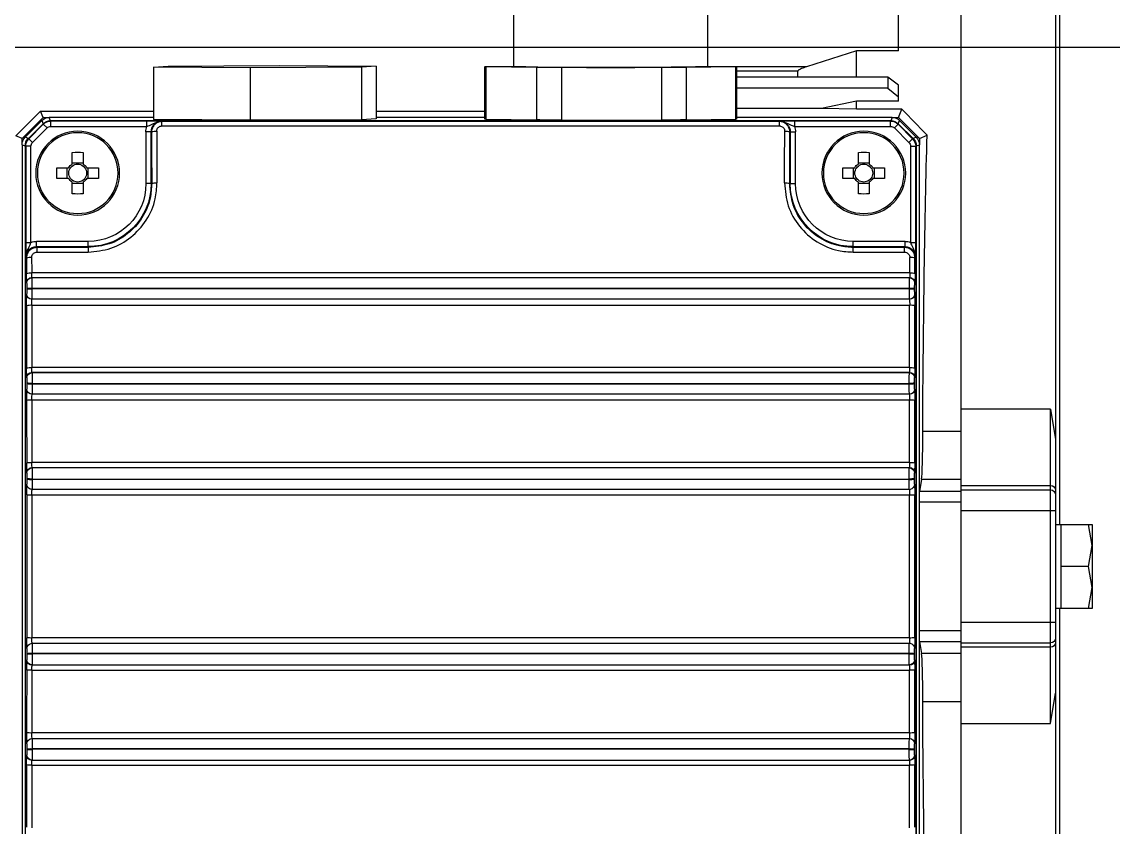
# Model space of a CAD drawing. Header units: centimetres. Extents: x 470464 to 524273, y 49611 to 59074.
# Drawn here: x 505275.52 to 505285.93, y 50559.17 to 50566.85 of the extents above; entities that cross this region are included whole.
import ezdxf

# ---------------------------------------------------------------- set-up
doc = ezdxf.new("R2010")
doc.units = ezdxf.units.CM
doc.header["$MEASUREMENT"] = 0
doc.layers.add('S-COLS-CONC', color=4, linetype='Continuous', lineweight=40)
doc.layers.add('vinç', color=7, linetype='Continuous')

# ---------------------------------------------------------------- blocks, each defined once
blk = doc.blocks.new('tyrhjutry5wjtuydhtsr')
at = {"color": 2, "linetype": 'Continuous', "lineweight": 25}
for p, q in [((71811.368, 30598.018), (71811.368, 30598.978)), ((71809.868, 30598.774), (71809.868, 30594.312)), ((71809.827, 30593.502), (71809.827, 30598.72)), ((71810.768, 30594.6), (71810.768, 30598.705)), ((71813.188, 30598.412), (71813.188, 30597.867)), ((71815.038, 30597.867), (71815.038, 30598.412)), ((71811.368, 30598.018), (71811.768, 30598.018)), ((71811.768, 30597.766), (71811.768, 30598.018)), ((71811.768, 30598.018), (71812.246, 30597.865)), ((71812.246, 30597.865), (71812.913, 30597.865)), ((71812.328, 30597.766), (71812.328, 30597.825)), ((71812.328, 30597.825), (71812.913, 30597.825)), ((71812.913, 30597.867), (71812.913, 30597.367)), ((71812.92, 30597.866), (71813.392, 30597.859)), ((71812.92, 30597.366), (71812.92, 30597.866)), ((71813.188, 30597.872), (71812.922, 30597.868)), ((71813.392, 30597.859), (71813.392, 30597.359)), ((71813.624, 30597.858), (71814.583, 30597.858)), ((71813.624, 30597.358), (71813.624, 30597.858)), ((71814.583, 30597.858), (71814.583, 30597.358)), ((71814.817, 30597.859), (71815.305, 30597.866)), ((71814.817, 30597.359), (71814.817, 30597.859)), ((71815.307, 30597.868), (71815.038, 30597.872)), ((71815.305, 30597.866), (71815.305, 30597.366)), ((71815.313, 30597.367), (71815.313, 30597.867)), ((71817.274, 30597.877), (71816.351, 30597.871)), ((71816.351, 30597.871), (71816.49, 30597.861)), ((71816.351, 30597.871), (71816.351, 30597.371)), ((71816.49, 30597.861), (71817.553, 30597.857)), ((71816.49, 30597.861), (71816.49, 30597.361)), ((71818.336, 30597.873), (71817.274, 30597.877)), ((71817.553, 30597.857), (71818.476, 30597.863)), ((71817.553, 30597.857), (71817.553, 30597.357)), ((71818.476, 30597.863), (71818.336, 30597.873)), ((71818.476, 30597.863), (71818.476, 30597.363)), ((71811.368, 30597.69), (71811.468, 30597.766)), ((71811.468, 30597.766), (71811.468, 30597.661)), ((71811.468, 30597.766), (71812.913, 30597.766)), ((71811.368, 30597.58), (71811.368, 30597.69)), ((71811.468, 30597.661), (71811.368, 30597.58)), ((71811.468, 30597.661), (71812.913, 30597.661)), ((71811.368, 30597.539), (71811.368, 30597.58)), ((71811.368, 30597.539), (71811.768, 30597.539)), ((71811.768, 30597.463), (71811.768, 30597.539)), ((71811.768, 30597.539), (71812.102, 30597.467)), ((71811.368, 30597.382), (71811.168, 30597.182)), ((71811.368, 30597.382), (71811.335, 30597.463)), ((71811.335, 30597.463), (71811.768, 30597.463)), ((71811.417, 30597.382), (71811.368, 30597.382)), ((71811.427, 30597.383), (71811.44, 30597.352)), ((71811.427, 30597.383), (71812.913, 30597.383)), ((71811.768, 30597.463), (71812.102, 30597.467)), ((71812.102, 30597.467), (71812.913, 30597.467)), ((71816.351, 30597.442), (71815.313, 30597.442)), ((71815.313, 30597.383), (71816.351, 30597.383)), ((71819.553, 30597.442), (71818.476, 30597.442)), ((71818.476, 30597.383), (71819.47, 30597.383)), ((71819.457, 30597.352), (71819.47, 30597.383)), ((71819.528, 30597.382), (71819.48, 30597.382)), ((71819.528, 30597.382), (71819.553, 30597.442)), ((71819.728, 30597.182), (71819.528, 30597.382)), ((71819.789, 30597.207), (71819.553, 30597.442)), ((71811.197, 30597.194), (71811.356, 30597.353)), ((71811.227, 30597.181), (71811.369, 30597.323)), ((71811.228, 30597.181), (71811.369, 30597.323)), ((71811.232, 30597.179), (71811.371, 30597.318)), ((71811.406, 30597.283), (71811.267, 30597.144)), ((71811.369, 30597.323), (71811.356, 30597.353)), ((71811.371, 30597.318), (71811.369, 30597.323)), ((71811.369, 30597.323), (71811.369, 30597.323)), ((71811.406, 30597.283), (71811.371, 30597.318)), ((71811.44, 30597.352), (71811.442, 30597.348)), ((71811.44, 30597.352), (71819.457, 30597.352)), ((71811.44, 30597.352), (71819.457, 30597.352)), ((71811.44, 30597.352), (71811.44, 30597.352)), ((71811.442, 30597.348), (71812.359, 30597.348)), ((71811.442, 30597.298), (71811.442, 30597.348)), ((71812.359, 30597.298), (71811.442, 30597.298)), ((71812.359, 30597.348), (71812.359, 30597.298)), ((71812.5, 30597.346), (71812.502, 30597.344)), ((71812.502, 30597.302), (71812.502, 30597.344)), ((71812.502, 30597.344), (71818.394, 30597.344)), ((71818.394, 30597.302), (71812.502, 30597.302)), ((71813.392, 30597.359), (71812.92, 30597.366)), ((71814.583, 30597.358), (71813.624, 30597.358)), ((71815.305, 30597.366), (71814.817, 30597.359)), ((71816.351, 30597.371), (71816.49, 30597.361)), ((71816.49, 30597.361), (71817.553, 30597.357)), ((71817.553, 30597.357), (71818.476, 30597.363)), ((71818.394, 30597.344), (71818.397, 30597.346)), ((71818.394, 30597.302), (71818.394, 30597.344)), ((71818.538, 30597.348), (71819.455, 30597.348)), ((71818.538, 30597.298), (71818.538, 30597.348)), ((71819.455, 30597.298), (71818.538, 30597.298)), ((71819.455, 30597.348), (71819.457, 30597.352)), ((71819.455, 30597.298), (71819.455, 30597.348)), ((71819.457, 30597.352), (71819.457, 30597.352)), ((71819.49, 30597.283), (71819.526, 30597.318)), ((71819.629, 30597.144), (71819.49, 30597.283)), ((71819.528, 30597.323), (71819.526, 30597.318)), ((71819.526, 30597.318), (71819.665, 30597.179)), ((71819.527, 30597.323), (71819.528, 30597.323)), ((71819.54, 30597.353), (71819.528, 30597.323)), ((71819.528, 30597.323), (71819.669, 30597.181)), ((71819.528, 30597.323), (71819.669, 30597.181)), ((71819.54, 30597.353), (71819.7, 30597.194)), ((71811.168, 30597.182), (71811.095, 30597.213)), ((71811.168, 30597.182), (71811.168, 30597.134)), ((71811.197, 30597.194), (71811.227, 30597.181)), ((71811.227, 30597.181), (71811.227, 30597.181)), ((71811.228, 30597.181), (71811.232, 30597.179)), ((71811.267, 30597.144), (71811.232, 30597.179)), ((71812.4, 30597.246), (71812.35, 30597.246)), ((71812.35, 30596.752), (71812.35, 30597.246)), ((71812.4, 30597.246), (71812.4, 30596.752)), ((71812.403, 30597.244), (71812.4, 30597.246)), ((71818.497, 30597.246), (71818.494, 30597.244)), ((71818.497, 30596.752), (71818.497, 30597.246)), ((71818.497, 30597.246), (71818.547, 30597.246)), ((71818.547, 30597.246), (71818.547, 30596.752)), ((71819.629, 30597.144), (71819.665, 30597.179)), ((71819.665, 30597.179), (71819.669, 30597.181)), ((71819.669, 30597.181), (71819.7, 30597.194)), ((71819.669, 30597.181), (71819.669, 30597.181)), ((71819.728, 30597.182), (71819.789, 30597.207)), ((71819.728, 30597.134), (71819.728, 30597.182)), ((71811.198, 30597.111), (71811.168, 30597.123)), ((71811.168, 30589.081), (71811.168, 30597.123)), ((71811.203, 30597.109), (71811.198, 30597.111)), ((71811.198, 30597.111), (71811.198, 30589.093)), ((71811.198, 30589.093), (71811.198, 30597.111)), ((71811.198, 30597.111), (71811.198, 30597.111)), ((71811.203, 30596.192), (71811.203, 30597.109)), ((71811.253, 30597.109), (71811.203, 30597.109)), ((71811.253, 30597.109), (71811.253, 30596.192)), ((71819.644, 30596.192), (71819.644, 30597.109)), ((71819.644, 30597.109), (71819.694, 30597.109)), ((71819.698, 30597.111), (71819.694, 30597.109)), ((71819.694, 30597.109), (71819.694, 30596.192)), ((71819.698, 30597.111), (71819.698, 30589.093)), ((71819.699, 30597.111), (71819.698, 30597.111)), ((71819.729, 30597.123), (71819.699, 30597.111)), ((71819.699, 30597.111), (71819.699, 30589.093)), ((71819.729, 30597.123), (71819.729, 30589.081)), ((71811.647, 30597.05), (71811.647, 30596.939)), ((71811.75, 30596.939), (71811.75, 30597.05)), ((71819.147, 30597.05), (71819.147, 30596.939)), ((71819.25, 30596.939), (71819.25, 30597.05)), ((71811.612, 30596.904), (71811.5, 30596.904)), ((71811.6, 30596.904), (71811.6, 30596.801)), ((71811.75, 30596.95), (71811.647, 30596.95)), ((71811.897, 30596.904), (71811.785, 30596.904)), ((71811.797, 30596.801), (71811.797, 30596.904)), ((71819.112, 30596.904), (71819, 30596.904)), ((71819.1, 30596.904), (71819.1, 30596.801)), ((71819.25, 30596.95), (71819.147, 30596.95)), ((71819.397, 30596.904), (71819.285, 30596.904)), ((71819.297, 30596.801), (71819.297, 30596.904)), ((71811.5, 30596.801), (71811.612, 30596.801)), ((71811.647, 30596.765), (71811.647, 30596.654)), ((71811.75, 30596.654), (71811.75, 30596.765)), ((71811.785, 30596.801), (71811.897, 30596.801)), ((71819, 30596.801), (71819.112, 30596.801)), ((71819.147, 30596.765), (71819.147, 30596.654)), ((71819.25, 30596.654), (71819.25, 30596.765)), ((71819.285, 30596.801), (71819.397, 30596.801)), ((71811.647, 30596.754), (71811.75, 30596.754)), ((71812.4, 30596.752), (71812.35, 30596.752)), ((71812.4, 30596.752), (71812.405, 30596.752)), ((71818.497, 30596.752), (71818.492, 30596.752)), ((71818.497, 30596.752), (71818.547, 30596.752)), ((71819.147, 30596.754), (71819.25, 30596.754)), ((71811.253, 30596.192), (71811.203, 30596.192)), ((71811.304, 30596.151), (71811.304, 30596.201)), ((71811.304, 30596.201), (71811.798, 30596.201)), ((71811.304, 30596.151), (71811.309, 30596.143)), ((71811.798, 30596.151), (71811.304, 30596.151)), ((71811.309, 30596.099), (71811.309, 30596.143)), ((71811.309, 30596.143), (71811.798, 30596.143)), ((71811.798, 30596.151), (71811.798, 30596.201)), ((71811.798, 30596.151), (71811.798, 30596.143)), ((71811.798, 30596.099), (71811.798, 30596.143)), ((71819.098, 30596.151), (71819.098, 30596.201)), ((71819.098, 30596.201), (71819.592, 30596.201)), ((71819.098, 30596.151), (71819.098, 30596.143)), ((71819.592, 30596.151), (71819.098, 30596.151)), ((71819.098, 30596.143), (71819.098, 30596.099)), ((71819.098, 30596.143), (71819.587, 30596.143)), ((71819.587, 30596.143), (71819.592, 30596.151)), ((71819.587, 30596.143), (71819.587, 30596.099)), ((71819.592, 30596.151), (71819.592, 30596.201)), ((71819.694, 30596.192), (71819.644, 30596.192)), ((71811.209, 30596.043), (71811.204, 30596.051)), ((71811.798, 30596.099), (71811.309, 30596.099)), ((71819.587, 30596.099), (71819.098, 30596.099)), ((71819.692, 30596.051), (71819.687, 30596.043)), ((71811.26, 30595.901), (71819.637, 30595.901)), ((71811.261, 30595.856), (71811.262, 30595.855)), ((71819.635, 30595.856), (71811.261, 30595.856)), ((71811.262, 30595.855), (71819.635, 30595.855)), ((71819.635, 30595.855), (71819.635, 30595.856)), ((71811.212, 30595.805), (71811.211, 30595.806)), ((71811.213, 30595.749), (71811.213, 30595.755)), ((71811.263, 30595.755), (71811.213, 30595.755)), ((71811.263, 30595.749), (71811.213, 30595.749)), ((71811.263, 30595.755), (71811.263, 30595.749)), ((71819.634, 30595.755), (71811.263, 30595.755)), ((71811.263, 30595.749), (71819.634, 30595.749)), ((71819.634, 30595.749), (71819.634, 30595.755)), ((71819.684, 30595.755), (71819.634, 30595.755)), ((71819.684, 30595.749), (71819.634, 30595.749)), ((71819.684, 30595.755), (71819.684, 30595.749)), ((71819.685, 30595.806), (71819.685, 30595.805)), ((71811.262, 30595.649), (71819.635, 30595.649)), ((71819.636, 30595.594), (71811.26, 30595.594)), ((71811.261, 30594.998), (71819.636, 30594.998)), ((71811.213, 30594.9), (71811.213, 30594.902)), ((71811.263, 30594.952), (71811.263, 30594.95)), ((71819.634, 30594.952), (71811.263, 30594.952)), ((71811.263, 30594.95), (71819.633, 30594.95)), ((71819.633, 30594.95), (71819.634, 30594.952)), ((71819.684, 30594.902), (71819.683, 30594.9)), ((71811.214, 30594.841), (71811.214, 30594.848)), ((71819.633, 30594.846), (71811.264, 30594.846)), ((71811.264, 30594.846), (71811.264, 30594.84)), ((71811.264, 30594.84), (71819.633, 30594.84)), ((71819.633, 30594.84), (71819.633, 30594.846)), ((71819.683, 30594.848), (71819.683, 30594.841)), ((71819.635, 30594.69), (71811.261, 30594.69)), ((71811.263, 30594.743), (71819.633, 30594.743)), ((71809.918, 30594.6), (71809.868, 30594.312)), ((71809.918, 30593.873), (71809.918, 30594.6)), ((71809.918, 30594.6), (71810.768, 30594.6)), ((71810.768, 30593.873), (71810.768, 30594.6)), ((71810.768, 30594.389), (71811.136, 30594.389)), ((71811.262, 30594.092), (71819.635, 30594.092)), ((71811.214, 30593.992), (71811.214, 30593.995)), ((71811.264, 30594.045), (71811.264, 30594.042)), ((71819.633, 30594.045), (71811.264, 30594.045)), ((71811.264, 30594.042), (71819.633, 30594.042)), ((71819.633, 30594.042), (71819.633, 30594.045)), ((71819.683, 30593.995), (71819.683, 30593.992)), ((71809.918, 30593.831), (71809.918, 30593.873)), ((71810.768, 30593.873), (71809.918, 30593.873)), ((71811.149, 30593.933), (71810.768, 30593.933)), ((71810.768, 30593.817), (71810.768, 30593.873)), ((71810.768, 30593.831), (71810.768, 30593.873)), ((71811.149, 30593.933), (71811.166, 30593.817)), ((71811.215, 30593.932), (71811.215, 30593.939)), ((71819.632, 30593.935), (71811.265, 30593.935)), ((71811.265, 30593.935), (71811.265, 30593.929)), ((71811.265, 30593.929), (71819.632, 30593.929)), ((71819.632, 30593.929), (71819.632, 30593.935)), ((71819.682, 30593.939), (71819.682, 30593.932)), ((71809.868, 30593.824), (71809.868, 30593.782)), ((71809.918, 30593.634), (71809.918, 30593.831)), ((71810.768, 30593.831), (71809.918, 30593.831)), ((71810.768, 30593.718), (71810.768, 30593.817)), ((71810.768, 30593.817), (71811.166, 30593.817)), ((71811.264, 30593.836), (71811.256, 30593.836)), ((71819.634, 30593.784), (71811.262, 30593.784)), ((71811.264, 30593.836), (71819.633, 30593.836)), ((71809.918, 30593.634), (71809.868, 30593.634)), ((71809.868, 30593.634), (71809.868, 30592.57)), ((71809.918, 30592.57), (71809.918, 30593.634)), ((71810.768, 30593.634), (71809.918, 30593.634)), ((71810.768, 30592.486), (71810.768, 30593.718)), ((71811.168, 30593.718), (71810.768, 30593.718)), ((71810.768, 30592.57), (71810.768, 30593.634)), ((71809.518, 30593.302), (71809.554, 30593.502)), ((71809.554, 30593.502), (71809.518, 30593.502)), ((71809.518, 30593.502), (71809.518, 30593.302)), ((71809.818, 30593.502), (71809.554, 30593.502)), ((71809.818, 30593.502), (71809.818, 30593.302)), ((71809.868, 30593.502), (71809.818, 30593.502)), ((71809.554, 30593.102), (71809.518, 30593.302)), ((71809.518, 30593.302), (71809.518, 30592.902)), ((71809.818, 30593.302), (71809.818, 30593.102)), ((71809.518, 30592.902), (71809.554, 30593.102)), ((71809.554, 30593.102), (71809.818, 30593.102)), ((71809.818, 30593.102), (71809.818, 30592.902)), ((71809.554, 30592.702), (71809.518, 30592.902)), ((71809.518, 30592.902), (71809.518, 30592.702)), ((71809.818, 30592.902), (71809.818, 30592.702)), ((71809.518, 30592.702), (71809.554, 30592.702)), ((71809.554, 30592.702), (71809.818, 30592.702)), ((71809.818, 30592.702), (71809.868, 30592.702)), ((71809.827, 30587.484), (71809.827, 30592.702)), ((71809.918, 30592.57), (71809.868, 30592.57)), ((71809.918, 30592.373), (71809.918, 30592.57)), ((71810.768, 30592.57), (71809.918, 30592.57)), ((71809.868, 30592.422), (71809.868, 30592.38)), ((71810.768, 30592.387), (71810.768, 30592.486)), ((71810.768, 30592.486), (71811.168, 30592.486)), ((71811.166, 30592.387), (71810.768, 30592.387)), ((71810.768, 30592.331), (71810.768, 30592.387)), ((71811.166, 30592.387), (71811.149, 30592.271)), ((71811.262, 30592.42), (71819.634, 30592.42)), ((71810.768, 30592.373), (71809.918, 30592.373)), ((71809.918, 30592.331), (71809.918, 30592.373)), ((71809.918, 30592.331), (71810.768, 30592.331)), ((71809.918, 30591.604), (71809.918, 30592.331)), ((71810.768, 30592.331), (71810.768, 30592.373)), ((71810.768, 30591.604), (71810.768, 30592.331)), ((71811.264, 30592.369), (71811.256, 30592.368)), ((71819.633, 30592.369), (71811.264, 30592.369)), ((71819.642, 30592.368), (71819.633, 30592.369)), ((71810.768, 30592.271), (71811.149, 30592.271)), ((71811.214, 30592.209), (71811.214, 30592.212)), ((71811.215, 30592.265), (71811.215, 30592.272)), ((71811.265, 30592.275), (71811.265, 30592.269)), ((71819.632, 30592.275), (71811.265, 30592.275)), ((71811.265, 30592.269), (71819.632, 30592.269)), ((71819.632, 30592.269), (71819.632, 30592.275)), ((71819.682, 30592.272), (71819.682, 30592.265)), ((71819.683, 30592.212), (71819.683, 30592.209)), ((71819.635, 30592.112), (71811.262, 30592.112)), ((71819.633, 30592.162), (71811.264, 30592.162)), ((71811.264, 30592.162), (71811.264, 30592.159)), ((71811.264, 30592.159), (71819.633, 30592.159)), ((71819.633, 30592.159), (71819.633, 30592.162)), ((71809.918, 30591.604), (71809.868, 30591.892)), ((71809.868, 30591.892), (71809.868, 30587.43)), ((71811.136, 30591.815), (71810.768, 30591.815)), ((71810.768, 30591.604), (71809.918, 30591.604)), ((71810.768, 30587.499), (71810.768, 30591.604)), ((71811.261, 30591.514), (71819.635, 30591.514)), ((71819.633, 30591.461), (71811.263, 30591.461)), ((71811.214, 30591.356), (71811.214, 30591.363)), ((71811.264, 30591.364), (71811.264, 30591.358)), ((71819.633, 30591.364), (71811.264, 30591.364)), ((71811.264, 30591.358), (71819.633, 30591.358)), ((71819.633, 30591.358), (71819.633, 30591.364)), ((71819.683, 30591.363), (71819.683, 30591.356)), ((71811.213, 30591.302), (71811.213, 30591.304)), ((71819.633, 30591.254), (71811.263, 30591.254)), ((71811.263, 30591.254), (71811.263, 30591.252)), ((71811.263, 30591.252), (71819.634, 30591.252)), ((71819.634, 30591.252), (71819.633, 30591.254)), ((71819.683, 30591.304), (71819.684, 30591.302)), ((71819.636, 30591.206), (71811.261, 30591.206))]:
    blk.add_line(p, q, dxfattribs=at)
at = {"color": 2, "linetype": 'Continuous', "lineweight": 25, "flags": 128}
for points in [[(71812.922, 30597.868), (71812.919, 30597.868), (71812.916, 30597.868), (71812.914, 30597.868), (71812.913, 30597.867), (71812.914, 30597.867), (71812.915, 30597.867), (71812.917, 30597.866), (71812.92, 30597.866)], [(71813.392, 30597.859), (71813.419, 30597.859), (71813.447, 30597.859), (71813.475, 30597.858), (71813.504, 30597.858), (71813.533, 30597.858), (71813.563, 30597.858), (71813.593, 30597.858), (71813.624, 30597.858)], [(71814.583, 30597.858), (71814.614, 30597.858), (71814.644, 30597.858), (71814.674, 30597.858), (71814.704, 30597.858), (71814.733, 30597.858), (71814.761, 30597.858), (71814.79, 30597.859), (71814.817, 30597.859)], [(71815.305, 30597.866), (71815.308, 30597.866), (71815.311, 30597.867), (71815.313, 30597.867), (71815.313, 30597.867), (71815.313, 30597.867), (71815.312, 30597.868), (71815.31, 30597.868), (71815.307, 30597.868)], [(71813.392, 30597.359), (71813.419, 30597.359), (71813.447, 30597.359), (71813.475, 30597.358), (71813.504, 30597.358), (71813.533, 30597.358), (71813.563, 30597.358), (71813.593, 30597.358), (71813.624, 30597.358)], [(71814.583, 30597.358), (71814.614, 30597.358), (71814.644, 30597.358), (71814.674, 30597.358), (71814.704, 30597.358), (71814.733, 30597.358), (71814.761, 30597.358), (71814.79, 30597.359), (71814.817, 30597.359)]]:
    blk.add_lwpolyline(points, dxfattribs=at)
at = {"color": 2, "linetype": 'Continuous', "lineweight": 25}
for centre, radius in [((71811.698, 30596.852), 0.4), ((71811.698, 30596.852), 0.385), ((71819.198, 30596.852), 0.4), ((71819.198, 30596.852), 0.385)]:
    blk.add_circle(centre, radius, dxfattribs=at)
for centre, radius, start, end in [((71814.115, 30640.757), 42.9, 268.7622, 271.2332), ((71811.44, 30597.252), 0.1, 90.0009, 134.9991), ((71811.442, 30597.248), 0.1, 90.0036, 134.9964), ((71812.919, 30597.381), 0.0145, 247.5109, 273.2978), ((71815.306, 30597.386), 0.0204, 265.4198, 290.8725), ((71819.455, 30597.248), 0.1, 45.0036, 89.9964), ((71819.457, 30597.252), 0.1, 45.0009, 89.9991), ((71811.298, 30597.111), 0.1, 135.0009, 179.9991), ((71811.303, 30597.109), 0.1, 135.0036, 179.9964), ((71812.441, 30597.163), 0.0899, 82.7213, 115.4364), ((71818.455, 30597.163), 0.0899, 64.5636, 97.2787), ((71819.594, 30597.109), 0.1, 0.0036, 44.9964), ((71819.599, 30597.111), 0.1, 0.0009, 44.9991), ((71811.698, 30595.613), 1.438, 87.9477, 92.0523), ((71819.198, 30595.613), 1.438, 87.9477, 92.0523), ((71812.937, 30596.852), 1.438, 177.9477, 182.0523), ((71811.698, 30596.852), 0.101, 120.6869, 149.3131), ((71811.698, 30596.852), 0.0851, 142.7589, 217.2411), ((71811.698, 30596.852), 0.0851, 127.2411, 142.7589), ((71811.698, 30596.852), 0.0851, 52.7589, 127.2411), ((71811.698, 30596.852), 0.101, 30.6869, 59.3131), ((71811.698, 30596.852), 0.0851, 37.2411, 52.7589), ((71811.698, 30596.852), 0.0851, 322.7589, 37.2411), ((71810.46, 30596.852), 1.438, 357.9477, 2.0523), ((71820.437, 30596.852), 1.438, 177.9477, 182.0523), ((71819.198, 30596.852), 0.101, 120.6869, 149.3131), ((71819.198, 30596.852), 0.0851, 142.7589, 217.2411), ((71819.198, 30596.852), 0.0851, 127.2411, 142.7589), ((71819.198, 30596.852), 0.0851, 52.7589, 127.2411), ((71819.198, 30596.852), 0.101, 30.6869, 59.3131), ((71819.198, 30596.852), 0.0851, 37.2411, 52.7589), ((71819.198, 30596.852), 0.0851, 322.7589, 37.2411), ((71817.96, 30596.852), 1.438, 357.9477, 2.0523), ((71811.698, 30596.852), 0.101, 210.6869, 239.3131), ((71811.698, 30596.852), 0.0851, 217.2411, 232.7589), ((71811.698, 30596.852), 0.0851, 232.7589, 307.2411), ((71811.698, 30596.852), 0.101, 300.6869, 329.3131), ((71811.698, 30596.852), 0.0851, 307.2411, 322.7589), ((71812.443, 30596.659), 0.1, 83.4384, 112.593), ((71818.453, 30596.659), 0.1, 67.407, 96.5616), ((71819.198, 30596.852), 0.101, 210.6869, 239.3131), ((71819.198, 30596.852), 0.0851, 217.2411, 232.7589), ((71819.198, 30596.852), 0.0851, 232.7589, 307.2411), ((71819.198, 30596.852), 0.101, 300.6869, 329.3131), ((71819.198, 30596.852), 0.0851, 307.2411, 322.7589), ((71811.698, 30598.091), 1.438, 267.9477, 272.0523), ((71811.798, 30596.752), 0.601, 270, 0), ((71811.798, 30596.752), 0.551, 270, 0), ((71819.098, 30596.752), 0.601, 180, 270), ((71819.098, 30596.752), 0.551, 180, 270), ((71819.198, 30598.091), 1.438, 267.9477, 272.0523), ((71811.248, 30595.93), 0.12, 84.3296, 108.616), ((71819.649, 30595.93), 0.12, 71.384, 95.6704), ((71811.248, 30595.776), 0.125, 84.5865, 107.7139), ((71811.261, 30595.806), 0.05, 90.0278, 179.946), ((71811.262, 30595.805), 0.05, 90.0278, 179.946), ((71819.635, 30595.806), 0.05, 0.054, 89.9722), ((71819.635, 30595.805), 0.05, 0.054, 89.9722), ((71819.649, 30595.776), 0.125, 72.2861, 95.4135), ((71811.262, 30595.699), 0.05, 180.1299, 269.9796), ((71819.635, 30595.699), 0.05, 270.0204, 359.8701), ((71811.248, 30595.455), 0.14, 85.1318, 105.8289), ((71819.648, 30595.455), 0.14, 74.1711, 94.8682), ((71811.249, 30594.817), 0.181, 86.2363, 102.1127), ((71819.647, 30594.817), 0.181, 77.8873, 93.7637), ((71811.263, 30594.902), 0.05, 90.0162, 179.8528), ((71811.263, 30594.9), 0.05, 90.0162, 179.8528), ((71819.633, 30594.9), 0.05, 0.1472, 89.9838), ((71819.634, 30594.902), 0.05, 0.1472, 89.9838), ((71811.263, 30594.793), 0.05, 180.0423, 269.9736), ((71811.252, 30595.221), 0.374, 264.1705, 271.8313), ((71811.252, 30595.214), 0.374, 264.1705, 271.8313), ((71819.645, 30595.221), 0.374, 268.1687, 275.8295), ((71819.645, 30595.214), 0.374, 268.1687, 275.8295), ((71819.633, 30594.793), 0.05, 270.0264, 359.9577), ((71811.25, 30594.475), 0.216, 86.8261, 100.1714), ((71819.647, 30594.475), 0.216, 79.8286, 93.1739), ((71811.25, 30593.75), 0.343, 88.0014, 96.366), ((71819.647, 30593.75), 0.343, 83.634, 91.9986), ((71811.263, 30593.995), 0.05, 89.9697, 179.7243), ((71811.264, 30593.992), 0.05, 89.9697, 179.7243), ((71819.633, 30593.995), 0.05, 0.2757, 90.0303), ((71819.633, 30593.992), 0.05, 0.2757, 90.0303), ((71809.918, 30593.824), 0.0496, 89.5648, 179.5581), ((71811.264, 30593.886), 0.05, 179.9898, 261.2469), ((71811.253, 30594.125), 0.19, 258.4137, 273.6045), ((71811.253, 30594.118), 0.19, 258.4137, 273.6045), ((71819.644, 30594.125), 0.19, 266.3955, 281.5863), ((71819.644, 30594.118), 0.19, 266.3955, 281.5863), ((71819.633, 30593.886), 0.05, 269.9974, 0.0105), ((71809.918, 30593.782), 0.0496, 89.5648, 179.5581), ((71811.25, 30593.288), 0.497, 88.619, 94.39), ((71819.646, 30593.288), 0.497, 85.61, 91.381), ((71809.918, 30592.422), 0.0496, 180.4419, 270.4352), ((71811.25, 30592.916), 0.497, 265.61, 271.381), ((71819.646, 30592.916), 0.497, 268.619, 274.39), ((71809.918, 30592.38), 0.0496, 180.4419, 270.4352), ((71811.264, 30592.319), 0.05, 98.5378, 180.0102), ((71819.633, 30592.319), 0.05, 359.9899, 78.8441), ((71811.264, 30592.212), 0.05, 180.2757, 270.0303), ((71811.263, 30592.209), 0.05, 180.2757, 270.0303), ((71811.253, 30592.086), 0.19, 86.3955, 101.5863), ((71811.253, 30592.079), 0.19, 86.3955, 101.5863), ((71819.644, 30592.086), 0.19, 78.4137, 93.6045), ((71819.644, 30592.079), 0.19, 78.4137, 93.6045), ((71819.633, 30592.212), 0.05, 269.9697, 359.7243), ((71819.633, 30592.209), 0.05, 269.9697, 359.7243), ((71811.25, 30592.454), 0.343, 263.634, 271.9986), ((71819.647, 30592.454), 0.343, 268.0014, 276.366), ((71811.25, 30591.729), 0.216, 259.8286, 273.1739), ((71811.263, 30591.411), 0.05, 90.0264, 179.9577), ((71819.633, 30591.411), 0.05, 0.0423, 89.9736), ((71819.647, 30591.729), 0.216, 266.8261, 280.1714), ((71811.252, 30590.99), 0.374, 88.1687, 95.8295), ((71811.252, 30590.983), 0.374, 88.1687, 95.8295), ((71819.645, 30590.99), 0.374, 84.1705, 91.8313), ((71819.645, 30590.983), 0.374, 84.1705, 91.8313), ((71811.263, 30591.304), 0.05, 180.1472, 269.9838), ((71811.263, 30591.302), 0.05, 180.1472, 269.9838), ((71819.633, 30591.304), 0.05, 270.0162, 359.8528), ((71819.634, 30591.302), 0.05, 270.0162, 359.8528), ((71811.249, 30591.387), 0.181, 257.8873, 273.7637), ((71819.647, 30591.387), 0.181, 266.2363, 282.1127)]:
    blk.add_arc(centre, radius, start, end, dxfattribs=at)
for centre, major_axis, ratio, start_param, end_param in [((71806.836, 30593.102), (5.728, 5.724), 0.01851, 5.53183, 5.596897), ((71811.427, 30597.283), (0.0383, -0.0924), 0.999955, 2.748909, 3.534276), ((71819.47, 30597.283), (-0.0383, -0.0924), 0.999955, 2.748909, 3.534276), ((71811.44, 30597.252), (0.0383, -0.0924), 0.999822, 2.748957, 3.534229), ((71811.442, 30597.248), (0.0191, -0.0462), 0.999822, 2.748957, 3.534229), ((71812.5, 30597.246), (0.125, -0.083), 0.999505, 3.37756, 3.729308), ((71812.5, 30597.246), (0.0833, -0.0555), 0.999011, 2.158969, 3.729308), ((71818.397, 30597.246), (0.0833, 0.0555), 0.999011, 5.69547, 7.265809), ((71818.397, 30597.246), (-0.125, -0.083), 0.999505, 2.553877, 2.905625), ((71819.455, 30597.248), (0.0191, 0.0462), 0.999822, 5.890549, 6.675821), ((71819.457, 30597.252), (0.0383, 0.0924), 0.999822, 5.890549, 6.675821), ((71810.99, 30593.102), (0, 5.725), 0.026186, 4.939075, 5.51331), ((71811.268, 30597.123), (0.0924, -0.0383), 0.999955, 2.748909, 3.534276), ((71811.298, 30597.111), (-0.0924, 0.0383), 0.999822, 5.890549, 6.675821), ((71811.732, 30593.102), (0, 25.929), 0.026186, 4.853629, 4.872817), ((71811.782, 30593.102), (0, 25.979), 0.026136, 4.853629, 4.872817), ((71819.114, 30593.102), (0, 25.979), 0.026136, 1.410368, 1.429556), ((71819.164, 30593.102), (0, 25.929), 0.026186, 1.410368, 1.429556), ((71819.598, 30597.111), (-0.0924, -0.0383), 0.999822, 2.748957, 3.534229), ((71819.629, 30597.123), (-0.0924, -0.0383), 0.999955, 2.748909, 3.534276), ((71811.303, 30597.109), (-0.0462, 0.0191), 0.999822, 5.890549, 6.675821), ((71819.594, 30597.109), (-0.0462, -0.0191), 0.999822, 2.748957, 3.534229), ((71811.304, 30596.051), (-0.0555, 0.0833), 0.999011, 5.69547, 7.265809), ((71811.304, 30596.051), (0.083, -0.125), 0.999505, 2.553877, 2.905625), ((71819.592, 30596.051), (-0.083, -0.125), 0.999505, 3.37756, 3.729308), ((71819.592, 30596.051), (0.0555, 0.0833), 0.999011, 5.300561, 6.870901), ((71810.76, 30593.102), (0, 25.929), 0.017455, 4.820337, 4.826071), ((71810.81, 30593.102), (0, 25.979), 0.017421, 4.820337, 4.826071), ((71820.087, 30593.102), (0, 25.979), 0.017421, 1.457114, 1.462848), ((71820.137, 30593.102), (0, 25.929), 0.017455, 1.457114, 1.462848), ((71811.211, 30595.906), (0, 0.1), 0.017455, 1.678745, 3.106686), ((71811.261, 30595.906), (0, 0.05), 0.03491, 1.678745, 3.106686), ((71811.262, 30595.755), (0, 0.1), 0.008728, 4.712389, 6.248279), ((71819.635, 30595.755), (0, 0.1), 0.008728, 0.034907, 1.570796), ((71819.635, 30595.906), (0, 0.05), 0.03491, 3.176499, 4.604441), ((71819.685, 30595.906), (0, 0.1), 0.017455, 3.176499, 4.604441), ((71811.212, 30595.755), (0, 0.05), 0.017455, 4.712389, 6.248279), ((71811.212, 30595.749), (0, 0.05), 0.017455, 3.205807, 4.712389), ((71811.262, 30595.749), (0, 0.1), 0.008728, 3.205807, 4.712389), ((71819.635, 30595.749), (0, 0.1), 0.008728, 1.570796, 3.077378), ((71819.685, 30595.755), (0, 0.05), 0.017455, 0.034907, 1.570796), ((71819.685, 30595.749), (0, 0.05), 0.017455, 1.570796, 3.077378), ((71811.212, 30595.599), (0, 0.1), 0.017455, 0.064215, 1.666872), ((71811.262, 30595.599), (0, 0.05), 0.03491, 0.064215, 1.666872), ((71819.635, 30595.599), (0, 0.05), 0.03491, 4.616313, 6.218971), ((71819.685, 30595.599), (0, 0.1), 0.017455, 4.616313, 6.218971), ((71810.76, 30593.102), (0, 25.929), 0.017455, 4.785431, 4.808465), ((71810.81, 30593.102), (0, 25.979), 0.017421, 4.785431, 4.808465), ((71820.087, 30593.102), (0, 25.979), 0.017421, 1.47472, 1.497755), ((71820.137, 30593.102), (0, 25.929), 0.017455, 1.47472, 1.497755), ((71811.213, 30595.001), (0, 0.1), 0.017455, 1.643838, 3.071779), ((71811.263, 30595.001), (0, 0.05), 0.03491, 1.643838, 3.071779), ((71819.634, 30595.001), (0, 0.05), 0.03491, 3.211406, 4.639347), ((71819.684, 30595.001), (0, 0.1), 0.017455, 3.211406, 4.639347), ((71811.213, 30594.85), (0, 0.05), 0.017455, 4.677482, 6.213372), ((71811.263, 30594.85), (0, 0.1), 0.008728, 4.677482, 6.213372), ((71819.634, 30594.85), (0, 0.1), 0.008728, 0.069813, 1.605703), ((71819.684, 30594.85), (0, 0.05), 0.017455, 0.069813, 1.605703), ((71811.213, 30594.693), (0, 0.1), 0.017455, 0.029308, 1.631966), ((71811.213, 30594.843), (0, 0.05), 0.017455, 3.170901, 4.677482), ((71811.263, 30594.843), (0, 0.1), 0.008728, 3.170901, 4.677482), ((71819.634, 30594.843), (0, 0.1), 0.008728, 1.605703, 3.112285), ((71819.684, 30594.843), (0, 0.05), 0.017455, 1.605703, 3.112285), ((71819.683, 30594.693), (0, 0.1), 0.017455, 4.651219, 6.253877), ((71810.76, 30593.102), (0, 25.929), 0.017455, 4.750524, 4.773558), ((71811.263, 30594.693), (0, 0.05), 0.03491, 0.029308, 1.631966), ((71810.81, 30593.102), (0, 25.979), 0.017421, 4.750524, 4.773558), ((71819.633, 30594.693), (0, 0.05), 0.03491, 4.651219, 6.253877), ((71820.087, 30593.102), (0, 25.979), 0.017421, 1.509627, 1.532661), ((71820.137, 30593.102), (0, 25.929), 0.017455, 1.509627, 1.532661), ((71811.152, 30594.524), (0, 0.6), 0.026186, 1.797483, 2.96706), ((71811.214, 30594.094), (0, 0.1), 0.017455, 1.608931, 3.036873), ((71811.264, 30594.094), (0, 0.05), 0.03491, 1.608931, 3.036873), ((71819.633, 30594.094), (0, 0.05), 0.03491, 3.246312, 4.674254), ((71819.683, 30594.094), (0, 0.1), 0.017455, 3.246312, 4.674254), ((71811.214, 30593.942), (0, 0.05), 0.017455, 4.642576, 6.178466), ((71811.264, 30593.942), (0, 0.1), 0.008728, 4.642576, 6.178466), ((71819.633, 30593.942), (0, 0.1), 0.008728, 0.10472, 1.640609), ((71819.683, 30593.942), (0, 0.05), 0.017455, 0.10472, 1.640609), ((71811.214, 30593.786), (0, 0.1), 0.017455, 0.54156, 1.597059), ((71811.214, 30593.786), (0, 0.1), 0.017455, 6.277587, 6.824745), ((71811.214, 30593.936), (0, 0.05), 0.017455, 3.858171, 4.642576), ((71811.214, 30593.936), (0, 0.05), 0.017455, 3.135994, 3.858171), ((71811.264, 30593.936), (0, 0.1), 0.008728, 3.135994, 4.642576), ((71819.633, 30593.936), (0, 0.1), 0.008728, 1.640609, 3.147191), ((71819.683, 30593.936), (0, 0.05), 0.017455, 1.640609, 3.147191), ((71819.683, 30593.786), (0, 0.1), 0.017455, 4.686126, 6.288784), ((71811.166, 30593.718), (0, 0.1), 0.026186, 5.368713, 6.108652), ((71810.76, 30593.102), (0, 25.929), 0.017455, 4.686126, 4.738652), ((71811.264, 30593.786), (0, 0.05), 0.03491, 6.277587, 7.880245), ((71810.81, 30593.102), (0, 25.979), 0.017421, 4.686126, 4.738652), ((71819.633, 30593.786), (0, 0.05), 0.03491, 4.686126, 6.288784), ((71820.087, 30593.102), (0, 25.979), 0.017421, 1.544533, 1.597059), ((71820.137, 30593.102), (0, 25.929), 0.017455, 1.544533, 1.597059), ((71811.166, 30592.486), (0, 0.1), 0.026186, 3.316126, 4.056065), ((71811.214, 30592.419), (0, 0.1), 0.017455, 1.544533, 3.147191), ((71811.264, 30592.419), (0, 0.05), 0.03491, 1.544533, 3.147191), ((71819.633, 30592.419), (0, 0.05), 0.03491, 3.135994, 4.738652), ((71819.683, 30592.419), (0, 0.1), 0.017455, 3.683152, 4.738652), ((71811.214, 30592.269), (0, 0.05), 0.017455, 4.782202, 6.288784), ((71811.264, 30592.269), (0, 0.1), 0.008728, 4.782202, 6.288784), ((71819.633, 30592.269), (0, 0.1), 0.008728, 6.277587, 7.784168), ((71819.683, 30592.269), (0, 0.05), 0.017455, 6.277587, 6.999764), ((71819.683, 30592.269), (0, 0.05), 0.017455, 0.716578, 1.500983), ((71819.683, 30592.419), (0, 0.1), 0.017455, 3.135994, 3.683152), ((71811.152, 30591.68), (0, 0.6), 0.026186, 0.174533, 1.34411), ((71811.214, 30592.11), (0, 0.1), 0.017455, 0.10472, 1.532661), ((71811.214, 30592.262), (0, 0.05), 0.017455, 3.246312, 4.782202), ((71811.264, 30592.262), (0, 0.1), 0.008728, 3.246312, 4.782202), ((71819.633, 30592.262), (0, 0.1), 0.008728, 1.500983, 3.036873), ((71819.683, 30592.262), (0, 0.05), 0.017455, 1.500983, 3.036873), ((71819.683, 30592.11), (0, 0.1), 0.017455, 4.750524, 6.178466), ((71810.76, 30593.102), (0, 25.929), 0.017455, 4.651219, 4.674254), ((71810.81, 30593.102), (0, 25.979), 0.017421, 4.651219, 4.674254), ((71811.264, 30592.11), (0, 0.05), 0.03491, 0.10472, 1.532661), ((71819.633, 30592.11), (0, 0.05), 0.03491, 4.750524, 6.178466), ((71820.087, 30593.102), (0, 25.979), 0.017421, 1.608931, 1.631966), ((71820.137, 30593.102), (0, 25.929), 0.017455, 1.608931, 1.631966), ((71810.99, 30593.102), (0, 5.725), 0.026186, 3.911468, 4.485703), ((71811.213, 30591.511), (0, 0.1), 0.017455, 1.509627, 3.112285), ((71811.263, 30591.511), (0, 0.05), 0.03491, 1.509627, 3.112285), ((71811.263, 30591.361), (0, 0.1), 0.008728, 4.747296, 6.253877), ((71819.633, 30591.511), (0, 0.05), 0.03491, 3.170901, 4.773558), ((71819.634, 30591.361), (0, 0.1), 0.008728, 0.029308, 1.53589), ((71819.683, 30591.511), (0, 0.1), 0.017455, 3.170901, 4.773558), ((71811.213, 30591.361), (0, 0.05), 0.017455, 4.747296, 6.253877), ((71811.213, 30591.354), (0, 0.05), 0.017455, 3.211406, 4.747296), ((71811.263, 30591.354), (0, 0.1), 0.008728, 3.211406, 4.747296), ((71819.634, 30591.354), (0, 0.1), 0.008728, 1.53589, 3.071779), ((71819.684, 30591.361), (0, 0.05), 0.017455, 0.029308, 1.53589), ((71819.684, 30591.354), (0, 0.05), 0.017455, 1.53589, 3.071779), ((71811.213, 30591.203), (0, 0.1), 0.017455, 0.069813, 1.497755), ((71811.263, 30591.203), (0, 0.05), 0.03491, 0.069813, 1.497755), ((71819.634, 30591.203), (0, 0.05), 0.03491, 4.785431, 6.213372), ((71819.684, 30591.203), (0, 0.1), 0.017455, 4.785431, 6.213372), ((71810.76, 30593.102), (0, 25.929), 0.017455, 4.616313, 4.639347), ((71810.81, 30593.102), (0, 25.979), 0.017421, 4.616313, 4.639347), ((71820.087, 30593.102), (0, 25.979), 0.017421, 1.643838, 1.666872), ((71820.137, 30593.102), (0, 25.929), 0.017455, 1.643838, 1.666872)]:
    blk.add_ellipse(centre, major_axis=major_axis, ratio=ratio, start_param=start_param, end_param=end_param, dxfattribs=at)
for points, knots in [([(71812.246, 30597.865), (71812.261, 30597.86), (71812.284, 30597.852), (71812.309, 30597.841), (71812.32, 30597.834), (71812.325, 30597.83), (71812.328, 30597.827), (71812.328, 30597.825), (71812.328, 30597.825)], [0, 0, 0, 0, 0.493912, 0.741553, 0.826941, 0.912841, 0.962882, 1, 1, 1, 1]), ([(71812.359, 30597.348), (71812.373, 30597.348), (71812.4, 30597.348), (71812.445, 30597.347), (71812.476, 30597.347), (71812.494, 30597.346), (71812.499, 30597.346), (71812.5, 30597.346)], [0, 0, 0, 0, 0.230378, 0.459751, 0.845614, 0.996458, 1, 1, 1, 1]), ([(71812.5, 30597.346), (71812.499, 30597.346), (71812.489, 30597.346), (71812.457, 30597.342), (71812.42, 30597.324), (71812.385, 30597.306), (71812.367, 30597.3), (71812.359, 30597.298)], [0, 0, 0, 0, 0.004156, 0.209418, 0.645446, 0.837982, 1, 1, 1, 1]), ([(71812.403, 30597.244), (71812.404, 30597.255), (71812.406, 30597.278), (71812.424, 30597.308), (71812.449, 30597.331), (71812.477, 30597.342), (71812.496, 30597.344), (71812.502, 30597.344)], [0, 0, 0, 0, 0.217355, 0.4355, 0.652391, 0.866423, 1, 1, 1, 1]), ([(71812.502, 30597.302), (71812.499, 30597.302), (71812.49, 30597.301), (71812.476, 30597.295), (71812.463, 30597.284), (71812.454, 30597.269), (71812.453, 30597.258), (71812.453, 30597.252)], [0, 0, 0, 0, 0.13278, 0.34573, 0.562297, 0.781144, 1, 1, 1, 1]), ([(71818.394, 30597.344), (71818.405, 30597.343), (71818.427, 30597.341), (71818.457, 30597.324), (71818.479, 30597.299), (71818.492, 30597.271), (71818.493, 30597.252), (71818.494, 30597.244)], [0, 0, 0, 0, 0.2112265, 0.4221057, 0.6331945, 0.8463706, 1, 1, 1, 1]), ([(71818.444, 30597.252), (71818.444, 30597.256), (71818.443, 30597.265), (71818.437, 30597.28), (71818.426, 30597.292), (71818.411, 30597.3), (71818.4, 30597.302), (71818.394, 30597.302)], [0, 0, 0, 0, 0.154746, 0.368894, 0.579996, 0.790026, 1, 1, 1, 1]), ([(71818.397, 30597.346), (71818.397, 30597.346), (71818.402, 30597.346), (71818.421, 30597.347), (71818.452, 30597.347), (71818.497, 30597.348), (71818.524, 30597.348), (71818.538, 30597.348)], [0, 0, 0, 0, 0.003542, 0.154386, 0.540249, 0.769622, 1, 1, 1, 1]), ([(71818.538, 30597.298), (71818.53, 30597.3), (71818.512, 30597.306), (71818.477, 30597.324), (71818.44, 30597.342), (71818.408, 30597.346), (71818.397, 30597.346), (71818.397, 30597.346)], [0, 0, 0, 0, 0.162018, 0.354554, 0.790582, 0.995844, 1, 1, 1, 1]), ([(71812.455, 30596.759), (71812.448, 30596.685), (71812.434, 30596.536), (71812.32, 30596.338), (71812.152, 30596.188), (71811.967, 30596.11), (71811.846, 30596.102), (71811.798, 30596.099)], [0, 0, 0, 0, 0.216658, 0.433276, 0.648533, 0.862019, 1, 1, 1, 1]), ([(71819.098, 30596.099), (71819.025, 30596.106), (71818.878, 30596.121), (71818.682, 30596.233), (71818.534, 30596.398), (71818.453, 30596.584), (71818.445, 30596.708), (71818.442, 30596.759)], [0, 0, 0, 0, 0.212019, 0.424105, 0.636852, 0.851036, 1, 1, 1, 1]), ([(71811.798, 30596.143), (71811.842, 30596.146), (71811.954, 30596.154), (71812.125, 30596.226), (71812.28, 30596.363), (71812.385, 30596.546), (71812.398, 30596.683), (71812.405, 30596.752)], [0, 0, 0, 0, 0.138027, 0.351557, 0.566811, 0.783388, 1, 1, 1, 1]), ([(71818.492, 30596.752), (71818.495, 30596.705), (71818.502, 30596.591), (71818.577, 30596.419), (71818.714, 30596.267), (71818.895, 30596.163), (71819.03, 30596.15), (71819.098, 30596.143)], [0, 0, 0, 0, 0.148935, 0.363073, 0.5758, 0.787915, 1, 1, 1, 1]), ([(71811.204, 30596.051), (71811.204, 30596.051), (71811.204, 30596.056), (71811.204, 30596.075), (71811.203, 30596.106), (71811.203, 30596.15), (71811.203, 30596.178), (71811.203, 30596.192)], [0, 0, 0, 0, 0.003542, 0.154386, 0.540249, 0.769622, 1, 1, 1, 1]), ([(71811.253, 30596.192), (71811.25, 30596.183), (71811.244, 30596.166), (71811.226, 30596.131), (71811.208, 30596.094), (71811.204, 30596.061), (71811.204, 30596.051), (71811.204, 30596.051)], [0, 0, 0, 0, 0.162018, 0.354554, 0.790582, 0.995844, 1, 1, 1, 1]), ([(71811.209, 30596.043), (71811.21, 30596.055), (71811.213, 30596.077), (71811.23, 30596.107), (71811.256, 30596.13), (71811.284, 30596.142), (71811.302, 30596.143), (71811.309, 30596.143)], [0, 0, 0, 0, 0.216405, 0.433275, 0.649438, 0.863869, 1, 1, 1, 1]), ([(71819.587, 30596.143), (71819.599, 30596.142), (71819.621, 30596.14), (71819.651, 30596.123), (71819.673, 30596.098), (71819.685, 30596.07), (71819.687, 30596.051), (71819.687, 30596.043)], [0, 0, 0, 0, 0.212598, 0.424954, 0.637499, 0.8514, 1, 1, 1, 1]), ([(71819.692, 30596.051), (71819.692, 30596.051), (71819.692, 30596.061), (71819.689, 30596.094), (71819.67, 30596.131), (71819.652, 30596.166), (71819.647, 30596.183), (71819.644, 30596.192)], [0, 0, 0, 0, 0.004156, 0.209418, 0.645446, 0.837982, 1, 1, 1, 1]), ([(71819.694, 30596.192), (71819.694, 30596.178), (71819.694, 30596.15), (71819.693, 30596.106), (71819.693, 30596.075), (71819.692, 30596.056), (71819.692, 30596.051), (71819.692, 30596.051)], [0, 0, 0, 0, 0.230378, 0.459751, 0.845614, 0.996458, 1, 1, 1, 1]), ([(71811.309, 30596.099), (71811.306, 30596.099), (71811.297, 30596.098), (71811.283, 30596.093), (71811.27, 30596.081), (71811.261, 30596.066), (71811.26, 30596.055), (71811.259, 30596.049)], [0, 0, 0, 0, 0.1355676, 0.3492741, 0.565246, 0.7826026, 1, 1, 1, 1]), ([(71819.637, 30596.049), (71819.637, 30596.053), (71819.636, 30596.062), (71819.63, 30596.076), (71819.619, 30596.089), (71819.604, 30596.098), (71819.593, 30596.099), (71819.587, 30596.099)], [0, 0, 0, 0, 0.149315, 0.363892, 0.576475, 0.78827, 1, 1, 1, 1]), ([(71809.868, 30594.312), (71809.868, 30594.252), (71809.868, 30594.129), (71809.868, 30593.985), (71809.868, 30593.876), (71809.868, 30593.841), (71809.868, 30593.824)], [0, 0, 0, 0, 0.247158, 0.5, 0.752842, 1, 1, 1, 1]), ([(71809.868, 30593.782), (71809.868, 30593.777), (71809.868, 30593.768), (71809.868, 30593.732), (71809.868, 30593.686), (71809.868, 30593.651), (71809.868, 30593.634)], [0, 0, 0, 0, 0.242227, 0.5, 0.757773, 1, 1, 1, 1]), ([(71809.868, 30592.57), (71809.868, 30592.553), (71809.868, 30592.518), (71809.868, 30592.472), (71809.868, 30592.436), (71809.868, 30592.427), (71809.868, 30592.422)], [0, 0, 0, 0, 0.242227, 0.5, 0.757773, 1, 1, 1, 1]), ([(71809.868, 30592.38), (71809.868, 30592.363), (71809.868, 30592.328), (71809.868, 30592.219), (71809.868, 30592.075), (71809.868, 30591.952), (71809.868, 30591.892)], [0, 0, 0, 0, 0.247158, 0.5, 0.752842, 1, 1, 1, 1])]:
    blk.add_open_spline(points, degree=3, knots=knots, dxfattribs=at)
blk = doc.blocks.new('ghfhjkdjfdkyufgfktuthkgt')
at = {"color": 2, "ltscale": 0.4}
blk.add_line((416796.458, 69066.863), (417976.459, 69066.863), dxfattribs=at)
blk = doc.blocks.new('DHSETSRDJFDS')
at = {"layer": 'S-COLS-CONC', "color": 2, "xscale": -1}
blk.add_blockref('tyrhjutry5wjtuydhtsr', (489776.827, 38188.611), dxfattribs=at)
at = {"layer": 'vinç', "color": 2}
blk.add_blockref('ghfhjkdjfdkyufgfktuthkgt', (0, -280.2), dxfattribs=at)

msp = doc.modelspace()

# ---------------------------------------------------------------- block references
at = {"layer": 'vinç', "color": 0}
msp.add_blockref('DHSETSRDJFDS', (87318.426, -18220.054), dxfattribs=at)

doc.saveas('drawing.dxf')
